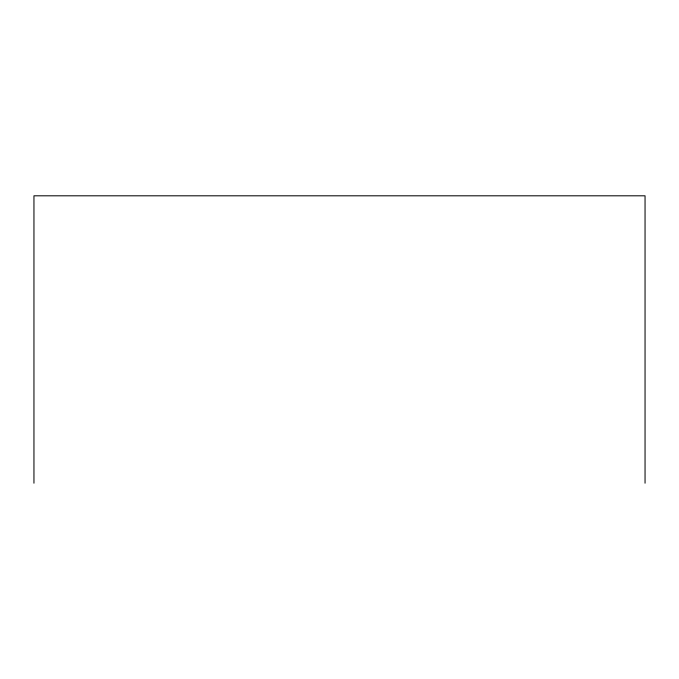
<?xml version="1.0" encoding="UTF-8"?>
<svg xmlns="http://www.w3.org/2000/svg" width="679" height="679" viewBox="0 0 679 679"><rect width="100%" height="100%" fill="white"/><g stroke="black" fill="none" stroke-linecap="round" stroke-linejoin="round"><path stroke-width="1.02" d="M645.05 483.193L645.05 195.807L33.95 195.807L33.95 483.193"/></g></svg>
